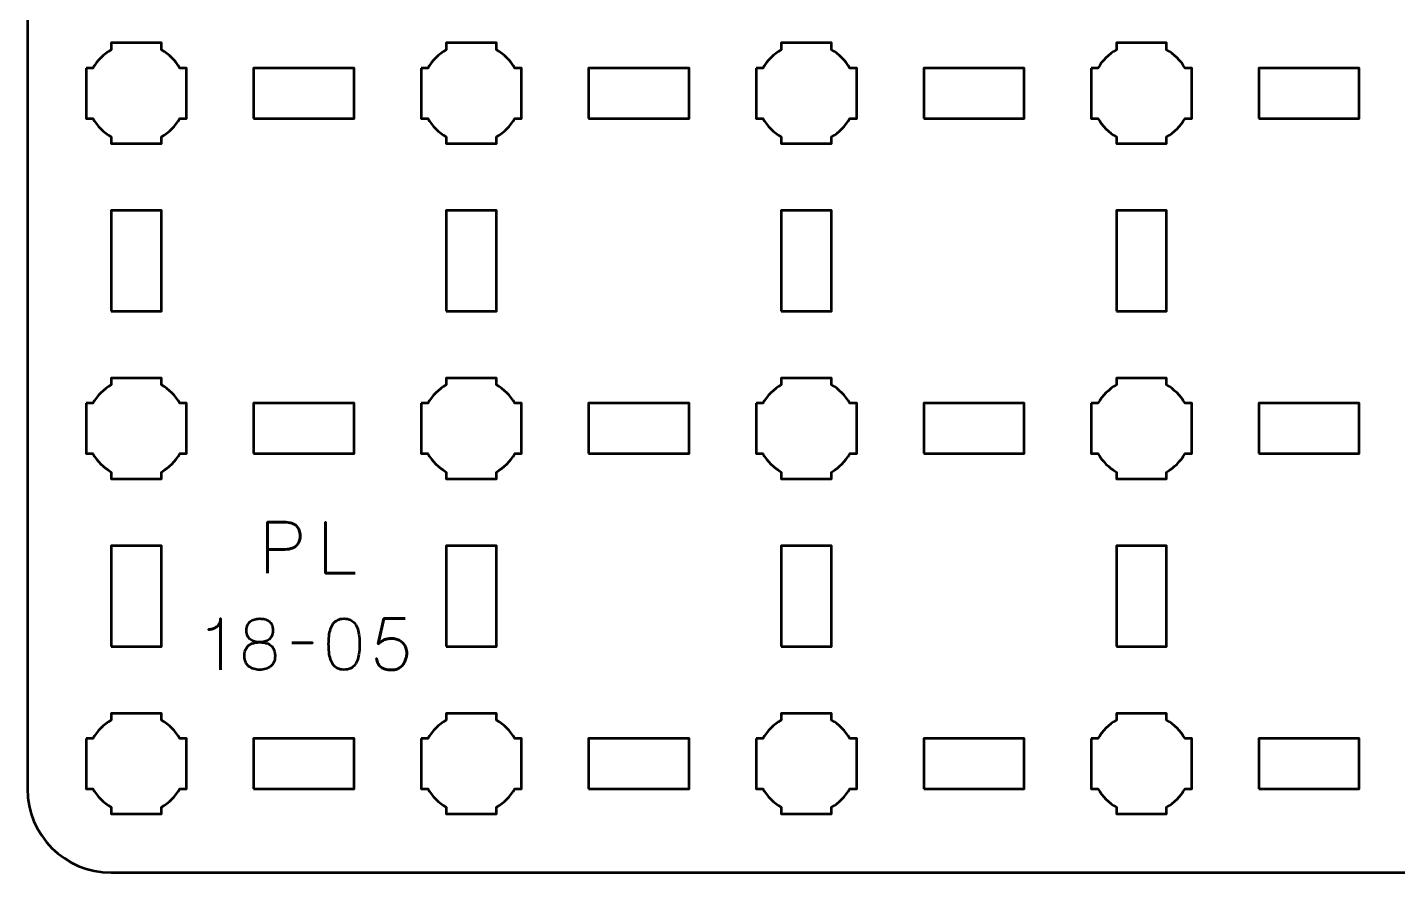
# Model space of a CAD drawing. Header units: centimetres. Extents: x -28.1 to 7.2, y -19.5 to -10.2.
# Drawn here: x -28.15 to -19.97, y -19.5 to -14.46 of the extents above; entities that cross this region are included whole.
import ezdxf

# ---------------------------------------------------------------- set-up
doc = ezdxf.new("R2010")
doc.units = ezdxf.units.CM
doc.header["$MEASUREMENT"] = 0
doc.layers.add('Layer 1', color=7, linetype='Continuous')

msp = doc.modelspace()

# ---------------------------------------------------------------- linework, layer by layer
at = {"layer": 'Layer 1', "color": 250, "lineweight": 53}
for points in [[(-26.8, -15), (-26.2, -15), (-26.2, -14.7), (-26.8, -14.7), (-26.8, -15)], [(-24.8, -15), (-24.2, -15), (-24.2, -14.7), (-24.8, -14.7), (-24.8, -15)], [(-22.8, -15), (-22.2, -15), (-22.2, -14.7), (-22.8, -14.7), (-22.8, -15)], [(-20.8, -15), (-20.2, -15), (-20.2, -14.7), (-20.8, -14.7), (-20.8, -15)], [(-27.65, -16.15), (-27.35, -16.15), (-27.35, -15.55), (-27.65, -15.55), (-27.65, -16.15)], [(-25.65, -16.15), (-25.35, -16.15), (-25.35, -15.55), (-25.65, -15.55), (-25.65, -16.15)], [(-23.65, -16.15), (-23.35, -16.15), (-23.35, -15.55), (-23.65, -15.55), (-23.65, -16.15)], [(-21.65, -16.15), (-21.35, -16.15), (-21.35, -15.55), (-21.65, -15.55), (-21.65, -16.15)], [(-26.8, -17), (-26.2, -17), (-26.2, -16.7), (-26.8, -16.7), (-26.8, -17)], [(-24.8, -17), (-24.2, -17), (-24.2, -16.7), (-24.8, -16.7), (-24.8, -17)], [(-22.8, -17), (-22.2, -17), (-22.2, -16.7), (-22.8, -16.7), (-22.8, -17)], [(-20.8, -17), (-20.2, -17), (-20.2, -16.7), (-20.8, -16.7), (-20.8, -17)], [(-27.65, -18.15), (-27.35, -18.15), (-27.35, -17.55), (-27.65, -17.55), (-27.65, -18.15)], [(-25.65, -18.15), (-25.35, -18.15), (-25.35, -17.55), (-25.65, -17.55), (-25.65, -18.15)], [(-23.65, -18.15), (-23.35, -18.15), (-23.35, -17.55), (-23.65, -17.55), (-23.65, -18.15)], [(-21.65, -18.15), (-21.35, -18.15), (-21.35, -17.55), (-21.65, -17.55), (-21.65, -18.15)], [(-26.8, -19), (-26.2, -19), (-26.2, -18.7), (-26.8, -18.7), (-26.8, -19)], [(-24.8, -19), (-24.2, -19), (-24.2, -18.7), (-24.8, -18.7), (-24.8, -19)], [(-22.8, -19), (-22.2, -19), (-22.2, -18.7), (-22.8, -18.7), (-22.8, -19)], [(-20.8, -19), (-20.2, -19), (-20.2, -18.7), (-20.8, -18.7), (-20.8, -19)]]:
    msp.add_lwpolyline(points, close=True, dxfattribs=at)
msp.add_open_spline([(-28.15, -19), (-28.15, -19), (-28.15, -10.7), (-28.15, -10.7), (-28.15, -10.7), (-28.15, -10.42391), (-27.92609, -10.2), (-27.65, -10.2), (-27.65, -10.2), (-27.65, -10.2), (6.65, -10.2), (6.65, -10.2), (6.65, -10.2), (6.92609, -10.2), (7.15, -10.42391), (7.15, -10.7), (7.15, -10.7), (7.15, -10.7), (7.15, -19), (7.15, -19), (7.15, -19), (7.15, -19.27609), (6.92609, -19.5), (6.65, -19.5), (6.65, -19.5), (6.65, -19.5), (-27.65, -19.5), (-27.65, -19.5), (-27.65, -19.5), (-27.92609, -19.5), (-28.15, -19.27609), (-28.15, -19)], degree=3, knots=[0, 0, 0, 0, 0.125, 0.125, 0.125, 0.125, 0.25, 0.25, 0.25, 0.25, 0.375, 0.375, 0.375, 0.375, 0.5, 0.5, 0.5, 0.5, 0.625, 0.625, 0.625, 0.625, 0.75, 0.75, 0.75, 0.75, 0.875, 0.875, 0.875, 0.875, 1, 1, 1, 1], dxfattribs=at)
at = {"layer": 'Layer 1', "lineweight": 53}
for points in [[(-27.8, -14.7), (-27.8, -14.7), (-27.75985, -14.7), (-27.75985, -14.7), (-27.75985, -14.7), (-27.7335, -14.65447), (-27.69553, -14.6165), (-27.65, -14.59015), (-27.65, -14.59015), (-27.65, -14.59015), (-27.65, -14.55), (-27.65, -14.55), (-27.65, -14.55), (-27.65, -14.55), (-27.5, -14.55), (-27.5, -14.55), (-27.5, -14.55), (-27.5, -14.55), (-27.35, -14.55), (-27.35, -14.55), (-27.35, -14.55), (-27.35, -14.55), (-27.35, -14.59015), (-27.35, -14.59015), (-27.35, -14.59015), (-27.30447, -14.6165), (-27.2665, -14.65447), (-27.24015, -14.7), (-27.24015, -14.7), (-27.24015, -14.7), (-27.2, -14.7), (-27.2, -14.7), (-27.2, -14.7), (-27.2, -14.7), (-27.2, -14.85), (-27.2, -14.85), (-27.2, -14.85), (-27.2, -14.85), (-27.2, -15), (-27.2, -15), (-27.2, -15), (-27.2, -15), (-27.24015, -15), (-27.24015, -15), (-27.24015, -15), (-27.2665, -15.04553), (-27.30447, -15.0835), (-27.35, -15.10985), (-27.35, -15.10985), (-27.35, -15.10985), (-27.35, -15.15), (-27.35, -15.15), (-27.35, -15.15), (-27.35, -15.15), (-27.5, -15.15), (-27.5, -15.15), (-27.5, -15.15), (-27.5, -15.15), (-27.65, -15.15), (-27.65, -15.15), (-27.65, -15.15), (-27.65, -15.15), (-27.65, -15.10985), (-27.65, -15.10985), (-27.65, -15.10985), (-27.69553, -15.0835), (-27.7335, -15.04553), (-27.75985, -15), (-27.75985, -15), (-27.75985, -15), (-27.8, -15), (-27.8, -15), (-27.8, -15), (-27.8, -15), (-27.8, -14.85), (-27.8, -14.85), (-27.8, -14.85), (-27.8, -14.85), (-27.8, -14.7), (-27.8, -14.7)], [(-25.8, -14.7), (-25.8, -14.7), (-25.75985, -14.7), (-25.75985, -14.7), (-25.75985, -14.7), (-25.7335, -14.65447), (-25.69553, -14.6165), (-25.65, -14.59015), (-25.65, -14.59015), (-25.65, -14.59015), (-25.65, -14.55), (-25.65, -14.55), (-25.65, -14.55), (-25.65, -14.55), (-25.5, -14.55), (-25.5, -14.55), (-25.5, -14.55), (-25.5, -14.55), (-25.35, -14.55), (-25.35, -14.55), (-25.35, -14.55), (-25.35, -14.55), (-25.35, -14.59015), (-25.35, -14.59015), (-25.35, -14.59015), (-25.30447, -14.6165), (-25.2665, -14.65447), (-25.24015, -14.7), (-25.24015, -14.7), (-25.24015, -14.7), (-25.2, -14.7), (-25.2, -14.7), (-25.2, -14.7), (-25.2, -14.7), (-25.2, -14.85), (-25.2, -14.85), (-25.2, -14.85), (-25.2, -14.85), (-25.2, -15), (-25.2, -15), (-25.2, -15), (-25.2, -15), (-25.24015, -15), (-25.24015, -15), (-25.24015, -15), (-25.2665, -15.04553), (-25.30447, -15.0835), (-25.35, -15.10985), (-25.35, -15.10985), (-25.35, -15.10985), (-25.35, -15.15), (-25.35, -15.15), (-25.35, -15.15), (-25.35, -15.15), (-25.5, -15.15), (-25.5, -15.15), (-25.5, -15.15), (-25.5, -15.15), (-25.65, -15.15), (-25.65, -15.15), (-25.65, -15.15), (-25.65, -15.15), (-25.65, -15.10985), (-25.65, -15.10985), (-25.65, -15.10985), (-25.69553, -15.0835), (-25.7335, -15.04553), (-25.75985, -15), (-25.75985, -15), (-25.75985, -15), (-25.8, -15), (-25.8, -15), (-25.8, -15), (-25.8, -15), (-25.8, -14.85), (-25.8, -14.85), (-25.8, -14.85), (-25.8, -14.85), (-25.8, -14.7), (-25.8, -14.7)], [(-23.8, -14.7), (-23.8, -14.7), (-23.75985, -14.7), (-23.75985, -14.7), (-23.75985, -14.7), (-23.7335, -14.65447), (-23.69553, -14.6165), (-23.65, -14.59015), (-23.65, -14.59015), (-23.65, -14.59015), (-23.65, -14.55), (-23.65, -14.55), (-23.65, -14.55), (-23.65, -14.55), (-23.5, -14.55), (-23.5, -14.55), (-23.5, -14.55), (-23.5, -14.55), (-23.35, -14.55), (-23.35, -14.55), (-23.35, -14.55), (-23.35, -14.55), (-23.35, -14.59015), (-23.35, -14.59015), (-23.35, -14.59015), (-23.30447, -14.6165), (-23.2665, -14.65447), (-23.24015, -14.7), (-23.24015, -14.7), (-23.24015, -14.7), (-23.2, -14.7), (-23.2, -14.7), (-23.2, -14.7), (-23.2, -14.7), (-23.2, -14.85), (-23.2, -14.85), (-23.2, -14.85), (-23.2, -14.85), (-23.2, -15), (-23.2, -15), (-23.2, -15), (-23.2, -15), (-23.24015, -15), (-23.24015, -15), (-23.24015, -15), (-23.2665, -15.04553), (-23.30447, -15.0835), (-23.35, -15.10985), (-23.35, -15.10985), (-23.35, -15.10985), (-23.35, -15.15), (-23.35, -15.15), (-23.35, -15.15), (-23.35, -15.15), (-23.5, -15.15), (-23.5, -15.15), (-23.5, -15.15), (-23.5, -15.15), (-23.65, -15.15), (-23.65, -15.15), (-23.65, -15.15), (-23.65, -15.15), (-23.65, -15.10985), (-23.65, -15.10985), (-23.65, -15.10985), (-23.69553, -15.0835), (-23.7335, -15.04553), (-23.75985, -15), (-23.75985, -15), (-23.75985, -15), (-23.8, -15), (-23.8, -15), (-23.8, -15), (-23.8, -15), (-23.8, -14.85), (-23.8, -14.85), (-23.8, -14.85), (-23.8, -14.85), (-23.8, -14.7), (-23.8, -14.7)], [(-21.8, -14.7), (-21.8, -14.7), (-21.75985, -14.7), (-21.75985, -14.7), (-21.75985, -14.7), (-21.7335, -14.65447), (-21.69553, -14.6165), (-21.65, -14.59015), (-21.65, -14.59015), (-21.65, -14.59015), (-21.65, -14.55), (-21.65, -14.55), (-21.65, -14.55), (-21.65, -14.55), (-21.5, -14.55), (-21.5, -14.55), (-21.5, -14.55), (-21.5, -14.55), (-21.35, -14.55), (-21.35, -14.55), (-21.35, -14.55), (-21.35, -14.55), (-21.35, -14.59015), (-21.35, -14.59015), (-21.35, -14.59015), (-21.30447, -14.6165), (-21.2665, -14.65447), (-21.24015, -14.7), (-21.24015, -14.7), (-21.24015, -14.7), (-21.2, -14.7), (-21.2, -14.7), (-21.2, -14.7), (-21.2, -14.7), (-21.2, -14.85), (-21.2, -14.85), (-21.2, -14.85), (-21.2, -14.85), (-21.2, -15), (-21.2, -15), (-21.2, -15), (-21.2, -15), (-21.24015, -15), (-21.24015, -15), (-21.24015, -15), (-21.2665, -15.04553), (-21.30447, -15.0835), (-21.35, -15.10985), (-21.35, -15.10985), (-21.35, -15.10985), (-21.35, -15.15), (-21.35, -15.15), (-21.35, -15.15), (-21.35, -15.15), (-21.5, -15.15), (-21.5, -15.15), (-21.5, -15.15), (-21.5, -15.15), (-21.65, -15.15), (-21.65, -15.15), (-21.65, -15.15), (-21.65, -15.15), (-21.65, -15.10985), (-21.65, -15.10985), (-21.65, -15.10985), (-21.69553, -15.0835), (-21.7335, -15.04553), (-21.75985, -15), (-21.75985, -15), (-21.75985, -15), (-21.8, -15), (-21.8, -15), (-21.8, -15), (-21.8, -15), (-21.8, -14.85), (-21.8, -14.85), (-21.8, -14.85), (-21.8, -14.85), (-21.8, -14.7), (-21.8, -14.7)], [(-27.8, -16.7), (-27.8, -16.7), (-27.75985, -16.7), (-27.75985, -16.7), (-27.75985, -16.7), (-27.7335, -16.65447), (-27.69553, -16.6165), (-27.65, -16.59015), (-27.65, -16.59015), (-27.65, -16.59015), (-27.65, -16.55), (-27.65, -16.55), (-27.65, -16.55), (-27.65, -16.55), (-27.5, -16.55), (-27.5, -16.55), (-27.5, -16.55), (-27.5, -16.55), (-27.35, -16.55), (-27.35, -16.55), (-27.35, -16.55), (-27.35, -16.55), (-27.35, -16.59015), (-27.35, -16.59015), (-27.35, -16.59015), (-27.30447, -16.6165), (-27.2665, -16.65447), (-27.24015, -16.7), (-27.24015, -16.7), (-27.24015, -16.7), (-27.2, -16.7), (-27.2, -16.7), (-27.2, -16.7), (-27.2, -16.7), (-27.2, -16.85), (-27.2, -16.85), (-27.2, -16.85), (-27.2, -16.85), (-27.2, -17), (-27.2, -17), (-27.2, -17), (-27.2, -17), (-27.24015, -17), (-27.24015, -17), (-27.24015, -17), (-27.2665, -17.04553), (-27.30447, -17.0835), (-27.35, -17.10985), (-27.35, -17.10985), (-27.35, -17.10985), (-27.35, -17.15), (-27.35, -17.15), (-27.35, -17.15), (-27.35, -17.15), (-27.5, -17.15), (-27.5, -17.15), (-27.5, -17.15), (-27.5, -17.15), (-27.65, -17.15), (-27.65, -17.15), (-27.65, -17.15), (-27.65, -17.15), (-27.65, -17.10985), (-27.65, -17.10985), (-27.65, -17.10985), (-27.69553, -17.0835), (-27.7335, -17.04553), (-27.75985, -17), (-27.75985, -17), (-27.75985, -17), (-27.8, -17), (-27.8, -17), (-27.8, -17), (-27.8, -17), (-27.8, -16.85), (-27.8, -16.85), (-27.8, -16.85), (-27.8, -16.85), (-27.8, -16.7), (-27.8, -16.7)], [(-25.8, -16.7), (-25.8, -16.7), (-25.75985, -16.7), (-25.75985, -16.7), (-25.75985, -16.7), (-25.7335, -16.65447), (-25.69553, -16.6165), (-25.65, -16.59015), (-25.65, -16.59015), (-25.65, -16.59015), (-25.65, -16.55), (-25.65, -16.55), (-25.65, -16.55), (-25.65, -16.55), (-25.5, -16.55), (-25.5, -16.55), (-25.5, -16.55), (-25.5, -16.55), (-25.35, -16.55), (-25.35, -16.55), (-25.35, -16.55), (-25.35, -16.55), (-25.35, -16.59015), (-25.35, -16.59015), (-25.35, -16.59015), (-25.30447, -16.6165), (-25.2665, -16.65447), (-25.24015, -16.7), (-25.24015, -16.7), (-25.24015, -16.7), (-25.2, -16.7), (-25.2, -16.7), (-25.2, -16.7), (-25.2, -16.7), (-25.2, -16.85), (-25.2, -16.85), (-25.2, -16.85), (-25.2, -16.85), (-25.2, -17), (-25.2, -17), (-25.2, -17), (-25.2, -17), (-25.24015, -17), (-25.24015, -17), (-25.24015, -17), (-25.2665, -17.04553), (-25.30447, -17.0835), (-25.35, -17.10985), (-25.35, -17.10985), (-25.35, -17.10985), (-25.35, -17.15), (-25.35, -17.15), (-25.35, -17.15), (-25.35, -17.15), (-25.5, -17.15), (-25.5, -17.15), (-25.5, -17.15), (-25.5, -17.15), (-25.65, -17.15), (-25.65, -17.15), (-25.65, -17.15), (-25.65, -17.15), (-25.65, -17.10985), (-25.65, -17.10985), (-25.65, -17.10985), (-25.69553, -17.0835), (-25.7335, -17.04553), (-25.75985, -17), (-25.75985, -17), (-25.75985, -17), (-25.8, -17), (-25.8, -17), (-25.8, -17), (-25.8, -17), (-25.8, -16.85), (-25.8, -16.85), (-25.8, -16.85), (-25.8, -16.85), (-25.8, -16.7), (-25.8, -16.7)], [(-23.8, -16.7), (-23.8, -16.7), (-23.75985, -16.7), (-23.75985, -16.7), (-23.75985, -16.7), (-23.7335, -16.65447), (-23.69553, -16.6165), (-23.65, -16.59015), (-23.65, -16.59015), (-23.65, -16.59015), (-23.65, -16.55), (-23.65, -16.55), (-23.65, -16.55), (-23.65, -16.55), (-23.5, -16.55), (-23.5, -16.55), (-23.5, -16.55), (-23.5, -16.55), (-23.35, -16.55), (-23.35, -16.55), (-23.35, -16.55), (-23.35, -16.55), (-23.35, -16.59015), (-23.35, -16.59015), (-23.35, -16.59015), (-23.30447, -16.6165), (-23.2665, -16.65447), (-23.24015, -16.7), (-23.24015, -16.7), (-23.24015, -16.7), (-23.2, -16.7), (-23.2, -16.7), (-23.2, -16.7), (-23.2, -16.7), (-23.2, -16.85), (-23.2, -16.85), (-23.2, -16.85), (-23.2, -16.85), (-23.2, -17), (-23.2, -17), (-23.2, -17), (-23.2, -17), (-23.24015, -17), (-23.24015, -17), (-23.24015, -17), (-23.2665, -17.04553), (-23.30447, -17.0835), (-23.35, -17.10985), (-23.35, -17.10985), (-23.35, -17.10985), (-23.35, -17.15), (-23.35, -17.15), (-23.35, -17.15), (-23.35, -17.15), (-23.5, -17.15), (-23.5, -17.15), (-23.5, -17.15), (-23.5, -17.15), (-23.65, -17.15), (-23.65, -17.15), (-23.65, -17.15), (-23.65, -17.15), (-23.65, -17.10985), (-23.65, -17.10985), (-23.65, -17.10985), (-23.69553, -17.0835), (-23.7335, -17.04553), (-23.75985, -17), (-23.75985, -17), (-23.75985, -17), (-23.8, -17), (-23.8, -17), (-23.8, -17), (-23.8, -17), (-23.8, -16.85), (-23.8, -16.85), (-23.8, -16.85), (-23.8, -16.85), (-23.8, -16.7), (-23.8, -16.7)], [(-21.8, -16.7), (-21.8, -16.7), (-21.75985, -16.7), (-21.75985, -16.7), (-21.75985, -16.7), (-21.7335, -16.65447), (-21.69553, -16.6165), (-21.65, -16.59015), (-21.65, -16.59015), (-21.65, -16.59015), (-21.65, -16.55), (-21.65, -16.55), (-21.65, -16.55), (-21.65, -16.55), (-21.5, -16.55), (-21.5, -16.55), (-21.5, -16.55), (-21.5, -16.55), (-21.35, -16.55), (-21.35, -16.55), (-21.35, -16.55), (-21.35, -16.55), (-21.35, -16.59015), (-21.35, -16.59015), (-21.35, -16.59015), (-21.30447, -16.6165), (-21.2665, -16.65447), (-21.24015, -16.7), (-21.24015, -16.7), (-21.24015, -16.7), (-21.2, -16.7), (-21.2, -16.7), (-21.2, -16.7), (-21.2, -16.7), (-21.2, -16.85), (-21.2, -16.85), (-21.2, -16.85), (-21.2, -16.85), (-21.2, -17), (-21.2, -17), (-21.2, -17), (-21.2, -17), (-21.24015, -17), (-21.24015, -17), (-21.24015, -17), (-21.2665, -17.04553), (-21.30447, -17.0835), (-21.35, -17.10985), (-21.35, -17.10985), (-21.35, -17.10985), (-21.35, -17.15), (-21.35, -17.15), (-21.35, -17.15), (-21.35, -17.15), (-21.5, -17.15), (-21.5, -17.15), (-21.5, -17.15), (-21.5, -17.15), (-21.65, -17.15), (-21.65, -17.15), (-21.65, -17.15), (-21.65, -17.15), (-21.65, -17.10985), (-21.65, -17.10985), (-21.65, -17.10985), (-21.69553, -17.0835), (-21.7335, -17.04553), (-21.75985, -17), (-21.75985, -17), (-21.75985, -17), (-21.8, -17), (-21.8, -17), (-21.8, -17), (-21.8, -17), (-21.8, -16.85), (-21.8, -16.85), (-21.8, -16.85), (-21.8, -16.85), (-21.8, -16.7), (-21.8, -16.7)], [(-27.8, -18.7), (-27.8, -18.7), (-27.75985, -18.7), (-27.75985, -18.7), (-27.75985, -18.7), (-27.7335, -18.65447), (-27.69553, -18.6165), (-27.65, -18.59015), (-27.65, -18.59015), (-27.65, -18.59015), (-27.65, -18.55), (-27.65, -18.55), (-27.65, -18.55), (-27.65, -18.55), (-27.5, -18.55), (-27.5, -18.55), (-27.5, -18.55), (-27.5, -18.55), (-27.35, -18.55), (-27.35, -18.55), (-27.35, -18.55), (-27.35, -18.55), (-27.35, -18.59015), (-27.35, -18.59015), (-27.35, -18.59015), (-27.30447, -18.6165), (-27.2665, -18.65447), (-27.24015, -18.7), (-27.24015, -18.7), (-27.24015, -18.7), (-27.2, -18.7), (-27.2, -18.7), (-27.2, -18.7), (-27.2, -18.7), (-27.2, -18.85), (-27.2, -18.85), (-27.2, -18.85), (-27.2, -18.85), (-27.2, -19), (-27.2, -19), (-27.2, -19), (-27.2, -19), (-27.24015, -19), (-27.24015, -19), (-27.24015, -19), (-27.2665, -19.04553), (-27.30447, -19.0835), (-27.35, -19.10985), (-27.35, -19.10985), (-27.35, -19.10985), (-27.35, -19.15), (-27.35, -19.15), (-27.35, -19.15), (-27.35, -19.15), (-27.5, -19.15), (-27.5, -19.15), (-27.5, -19.15), (-27.5, -19.15), (-27.65, -19.15), (-27.65, -19.15), (-27.65, -19.15), (-27.65, -19.15), (-27.65, -19.10985), (-27.65, -19.10985), (-27.65, -19.10985), (-27.69553, -19.0835), (-27.7335, -19.04553), (-27.75985, -19), (-27.75985, -19), (-27.75985, -19), (-27.8, -19), (-27.8, -19), (-27.8, -19), (-27.8, -19), (-27.8, -18.85), (-27.8, -18.85), (-27.8, -18.85), (-27.8, -18.85), (-27.8, -18.7), (-27.8, -18.7)], [(-25.8, -18.7), (-25.8, -18.7), (-25.75985, -18.7), (-25.75985, -18.7), (-25.75985, -18.7), (-25.7335, -18.65447), (-25.69553, -18.6165), (-25.65, -18.59015), (-25.65, -18.59015), (-25.65, -18.59015), (-25.65, -18.55), (-25.65, -18.55), (-25.65, -18.55), (-25.65, -18.55), (-25.5, -18.55), (-25.5, -18.55), (-25.5, -18.55), (-25.5, -18.55), (-25.35, -18.55), (-25.35, -18.55), (-25.35, -18.55), (-25.35, -18.55), (-25.35, -18.59015), (-25.35, -18.59015), (-25.35, -18.59015), (-25.30447, -18.6165), (-25.2665, -18.65447), (-25.24015, -18.7), (-25.24015, -18.7), (-25.24015, -18.7), (-25.2, -18.7), (-25.2, -18.7), (-25.2, -18.7), (-25.2, -18.7), (-25.2, -18.85), (-25.2, -18.85), (-25.2, -18.85), (-25.2, -18.85), (-25.2, -19), (-25.2, -19), (-25.2, -19), (-25.2, -19), (-25.24015, -19), (-25.24015, -19), (-25.24015, -19), (-25.2665, -19.04553), (-25.30447, -19.0835), (-25.35, -19.10985), (-25.35, -19.10985), (-25.35, -19.10985), (-25.35, -19.15), (-25.35, -19.15), (-25.35, -19.15), (-25.35, -19.15), (-25.5, -19.15), (-25.5, -19.15), (-25.5, -19.15), (-25.5, -19.15), (-25.65, -19.15), (-25.65, -19.15), (-25.65, -19.15), (-25.65, -19.15), (-25.65, -19.10985), (-25.65, -19.10985), (-25.65, -19.10985), (-25.69553, -19.0835), (-25.7335, -19.04553), (-25.75985, -19), (-25.75985, -19), (-25.75985, -19), (-25.8, -19), (-25.8, -19), (-25.8, -19), (-25.8, -19), (-25.8, -18.85), (-25.8, -18.85), (-25.8, -18.85), (-25.8, -18.85), (-25.8, -18.7), (-25.8, -18.7)], [(-23.8, -18.7), (-23.8, -18.7), (-23.75985, -18.7), (-23.75985, -18.7), (-23.75985, -18.7), (-23.7335, -18.65447), (-23.69553, -18.6165), (-23.65, -18.59015), (-23.65, -18.59015), (-23.65, -18.59015), (-23.65, -18.55), (-23.65, -18.55), (-23.65, -18.55), (-23.65, -18.55), (-23.5, -18.55), (-23.5, -18.55), (-23.5, -18.55), (-23.5, -18.55), (-23.35, -18.55), (-23.35, -18.55), (-23.35, -18.55), (-23.35, -18.55), (-23.35, -18.59015), (-23.35, -18.59015), (-23.35, -18.59015), (-23.30447, -18.6165), (-23.2665, -18.65447), (-23.24015, -18.7), (-23.24015, -18.7), (-23.24015, -18.7), (-23.2, -18.7), (-23.2, -18.7), (-23.2, -18.7), (-23.2, -18.7), (-23.2, -18.85), (-23.2, -18.85), (-23.2, -18.85), (-23.2, -18.85), (-23.2, -19), (-23.2, -19), (-23.2, -19), (-23.2, -19), (-23.24015, -19), (-23.24015, -19), (-23.24015, -19), (-23.2665, -19.04553), (-23.30447, -19.0835), (-23.35, -19.10985), (-23.35, -19.10985), (-23.35, -19.10985), (-23.35, -19.15), (-23.35, -19.15), (-23.35, -19.15), (-23.35, -19.15), (-23.5, -19.15), (-23.5, -19.15), (-23.5, -19.15), (-23.5, -19.15), (-23.65, -19.15), (-23.65, -19.15), (-23.65, -19.15), (-23.65, -19.15), (-23.65, -19.10985), (-23.65, -19.10985), (-23.65, -19.10985), (-23.69553, -19.0835), (-23.7335, -19.04553), (-23.75985, -19), (-23.75985, -19), (-23.75985, -19), (-23.8, -19), (-23.8, -19), (-23.8, -19), (-23.8, -19), (-23.8, -18.85), (-23.8, -18.85), (-23.8, -18.85), (-23.8, -18.85), (-23.8, -18.7), (-23.8, -18.7)], [(-21.8, -18.7), (-21.8, -18.7), (-21.75985, -18.7), (-21.75985, -18.7), (-21.75985, -18.7), (-21.7335, -18.65447), (-21.69553, -18.6165), (-21.65, -18.59015), (-21.65, -18.59015), (-21.65, -18.59015), (-21.65, -18.55), (-21.65, -18.55), (-21.65, -18.55), (-21.65, -18.55), (-21.5, -18.55), (-21.5, -18.55), (-21.5, -18.55), (-21.5, -18.55), (-21.35, -18.55), (-21.35, -18.55), (-21.35, -18.55), (-21.35, -18.55), (-21.35, -18.59015), (-21.35, -18.59015), (-21.35, -18.59015), (-21.30447, -18.6165), (-21.2665, -18.65447), (-21.24015, -18.7), (-21.24015, -18.7), (-21.24015, -18.7), (-21.2, -18.7), (-21.2, -18.7), (-21.2, -18.7), (-21.2, -18.7), (-21.2, -18.85), (-21.2, -18.85), (-21.2, -18.85), (-21.2, -18.85), (-21.2, -19), (-21.2, -19), (-21.2, -19), (-21.2, -19), (-21.24015, -19), (-21.24015, -19), (-21.24015, -19), (-21.2665, -19.04553), (-21.30447, -19.0835), (-21.35, -19.10985), (-21.35, -19.10985), (-21.35, -19.10985), (-21.35, -19.15), (-21.35, -19.15), (-21.35, -19.15), (-21.35, -19.15), (-21.5, -19.15), (-21.5, -19.15), (-21.5, -19.15), (-21.5, -19.15), (-21.65, -19.15), (-21.65, -19.15), (-21.65, -19.15), (-21.65, -19.15), (-21.65, -19.10985), (-21.65, -19.10985), (-21.65, -19.10985), (-21.69553, -19.0835), (-21.7335, -19.04553), (-21.75985, -19), (-21.75985, -19), (-21.75985, -19), (-21.8, -19), (-21.8, -19), (-21.8, -19), (-21.8, -19), (-21.8, -18.85), (-21.8, -18.85), (-21.8, -18.85), (-21.8, -18.85), (-21.8, -18.7), (-21.8, -18.7)]]:
    msp.add_open_spline(points, degree=3, knots=[0, 0, 0, 0, 0.05, 0.05, 0.05, 0.05, 0.1, 0.1, 0.1, 0.1, 0.15, 0.15, 0.15, 0.15, 0.2, 0.2, 0.2, 0.2, 0.25, 0.25, 0.25, 0.25, 0.3, 0.3, 0.3, 0.3, 0.35, 0.35, 0.35, 0.35, 0.4, 0.4, 0.4, 0.4, 0.45, 0.45, 0.45, 0.45, 0.5, 0.5, 0.5, 0.5, 0.55, 0.55, 0.55, 0.55, 0.6, 0.6, 0.6, 0.6, 0.65, 0.65, 0.65, 0.65, 0.7, 0.7, 0.7, 0.7, 0.75, 0.75, 0.75, 0.75, 0.8, 0.8, 0.8, 0.8, 0.85, 0.85, 0.85, 0.85, 0.9, 0.9, 0.9, 0.9, 0.95, 0.95, 0.95, 0.95, 1, 1, 1, 1], dxfattribs=at)
at = {"layer": 'Layer 1', "color": 5, "lineweight": 53}
for points, knots in [([(-26.71763, -17.71432), (-26.71763, -17.71432), (-26.71763, -17.4091), (-26.71763, -17.4091), (-26.71763, -17.4091), (-26.71763, -17.4091), (-26.62026, -17.4091), (-26.62026, -17.4091), (-26.62026, -17.4091), (-26.60079, -17.40917), (-26.58478, -17.41136), (-26.57215, -17.41559), (-26.57215, -17.41559), (-26.55959, -17.41975), (-26.54971, -17.42554), (-26.54258, -17.43288), (-26.54258, -17.43288), (-26.53546, -17.44014), (-26.53038, -17.44847), (-26.52727, -17.45785), (-26.52727, -17.45785), (-26.52424, -17.46724), (-26.52248, -17.47704), (-26.52205, -17.48742), (-26.52205, -17.48742), (-26.52156, -17.49779), (-26.52276, -17.50795), (-26.52558, -17.51782), (-26.52558, -17.51782), (-26.52847, -17.5277), (-26.53334, -17.53666), (-26.54033, -17.54471), (-26.54033, -17.54471), (-26.54724, -17.55275), (-26.55662, -17.55917), (-26.56841, -17.5639), (-26.56841, -17.5639), (-26.58019, -17.56869), (-26.59479, -17.57109), (-26.61222, -17.57123), (-26.61222, -17.57123), (-26.61222, -17.57123), (-26.71763, -17.57123), (-26.71763, -17.57123), (-26.71763, -17.57123), (-26.71763, -17.57123), (-26.61222, -17.57123), (-26.61222, -17.57123), (-26.61222, -17.57123), (-26.59515, -17.57109), (-26.58068, -17.56869), (-26.56897, -17.5639), (-26.56897, -17.5639), (-26.55719, -17.55917), (-26.5478, -17.55275), (-26.54075, -17.54471), (-26.54075, -17.54471), (-26.53376, -17.53666), (-26.52875, -17.5277), (-26.52579, -17.51782), (-26.52579, -17.51782), (-26.52283, -17.50795), (-26.52156, -17.49779), (-26.52205, -17.48742), (-26.52205, -17.48742), (-26.52248, -17.47704), (-26.52424, -17.46724), (-26.52741, -17.45785), (-26.52741, -17.45785), (-26.53052, -17.44847), (-26.53574, -17.44014), (-26.54287, -17.43288), (-26.54287, -17.43288), (-26.55006, -17.42554), (-26.55994, -17.41975), (-26.5725, -17.41559), (-26.5725, -17.41559), (-26.58513, -17.41136), (-26.601, -17.40917), (-26.62026, -17.4091), (-26.62026, -17.4091), (-26.62026, -17.4091), (-26.71763, -17.4091), (-26.71763, -17.4091), (-26.71763, -17.4091), (-26.71763, -17.4091), (-26.71763, -17.71432), (-26.71763, -17.71432)], [0, 0, 0, 0, 0.0454545, 0.0454545, 0.0454545, 0.0454545, 0.0909091, 0.0909091, 0.0909091, 0.0909091, 0.1363636, 0.1363636, 0.1363636, 0.1363636, 0.1818182, 0.1818182, 0.1818182, 0.1818182, 0.2272727, 0.2272727, 0.2272727, 0.2272727, 0.2727273, 0.2727273, 0.2727273, 0.2727273, 0.3181818, 0.3181818, 0.3181818, 0.3181818, 0.3636364, 0.3636364, 0.3636364, 0.3636364, 0.4090909, 0.4090909, 0.4090909, 0.4090909, 0.4545455, 0.4545455, 0.4545455, 0.4545455, 0.5, 0.5, 0.5, 0.5, 0.5454545, 0.5454545, 0.5454545, 0.5454545, 0.5909091, 0.5909091, 0.5909091, 0.5909091, 0.6363636, 0.6363636, 0.6363636, 0.6363636, 0.6818182, 0.6818182, 0.6818182, 0.6818182, 0.7272727, 0.7272727, 0.7272727, 0.7272727, 0.7727273, 0.7727273, 0.7727273, 0.7727273, 0.8181818, 0.8181818, 0.8181818, 0.8181818, 0.8636364, 0.8636364, 0.8636364, 0.8636364, 0.9090909, 0.9090909, 0.9090909, 0.9090909, 0.9545455, 0.9545455, 0.9545455, 0.9545455, 1, 1, 1, 1]), ([(-26.19313, -17.71432), (-26.19313, -17.71432), (-26.37135, -17.71432), (-26.37135, -17.71432), (-26.37135, -17.71432), (-26.37135, -17.71432), (-26.37135, -17.4091), (-26.37135, -17.4091), (-26.37135, -17.4091), (-26.37135, -17.4091), (-26.37135, -17.71432), (-26.37135, -17.71432), (-26.37135, -17.71432), (-26.37135, -17.71432), (-26.19313, -17.71432), (-26.19313, -17.71432)], [0, 0, 0, 0, 0.25, 0.25, 0.25, 0.25, 0.5, 0.5, 0.5, 0.5, 0.75, 0.75, 0.75, 0.75, 1, 1, 1, 1]), ([(-26.9966, -18.28963), (-26.9966, -18.28963), (-26.9966, -17.98441), (-26.9966, -17.98441), (-26.9966, -17.98441), (-26.99667, -17.99478), (-26.99851, -18.00367), (-27.00204, -18.01108), (-27.00204, -18.01108), (-27.00549, -18.01856), (-27.01008, -18.0247), (-27.01572, -18.02963), (-27.01572, -18.02963), (-27.02137, -18.03457), (-27.02744, -18.03852), (-27.03393, -18.04149), (-27.03393, -18.04149), (-27.04042, -18.04438), (-27.0467, -18.04657), (-27.05277, -18.04791), (-27.05277, -18.04791), (-27.0589, -18.04932), (-27.06413, -18.05017), (-27.06857, -18.05045), (-27.06857, -18.05045), (-27.06413, -18.05017), (-27.0589, -18.04932), (-27.05277, -18.04791), (-27.05277, -18.04791), (-27.0467, -18.04657), (-27.04042, -18.04438), (-27.03393, -18.04149), (-27.03393, -18.04149), (-27.02744, -18.03852), (-27.02137, -18.03457), (-27.01572, -18.02963), (-27.01572, -18.02963), (-27.01008, -18.0247), (-27.00549, -18.01856), (-27.00204, -18.01108), (-27.00204, -18.01108), (-26.99851, -18.00367), (-26.99667, -17.99478), (-26.9966, -17.98441), (-26.9966, -17.98441), (-26.9966, -17.98441), (-26.9966, -18.28963), (-26.9966, -18.28963)], [0, 0, 0, 0, 0.0833333, 0.0833333, 0.0833333, 0.0833333, 0.1666667, 0.1666667, 0.1666667, 0.1666667, 0.25, 0.25, 0.25, 0.25, 0.3333333, 0.3333333, 0.3333333, 0.3333333, 0.4166667, 0.4166667, 0.4166667, 0.4166667, 0.5, 0.5, 0.5, 0.5, 0.5833333, 0.5833333, 0.5833333, 0.5833333, 0.6666667, 0.6666667, 0.6666667, 0.6666667, 0.75, 0.75, 0.75, 0.75, 0.8333333, 0.8333333, 0.8333333, 0.8333333, 0.9166667, 0.9166667, 0.9166667, 0.9166667, 1, 1, 1, 1]), ([(-26.76335, -18.1258), (-26.75249, -18.1258), (-26.74233, -18.12453), (-26.7328, -18.12199), (-26.7328, -18.12199), (-26.72335, -18.11938), (-26.71502, -18.11529), (-26.70776, -18.10971), (-26.70776, -18.10971), (-26.70056, -18.10414), (-26.69492, -18.09687), (-26.69082, -18.08791), (-26.69082, -18.08791), (-26.68673, -18.07902), (-26.68469, -18.06823), (-26.68462, -18.05553), (-26.68462, -18.05553), (-26.68469, -18.04283), (-26.68666, -18.03196), (-26.69054, -18.02293), (-26.69054, -18.02293), (-26.69442, -18.0139), (-26.69993, -18.00649), (-26.70698, -18.00078), (-26.70698, -18.00078), (-26.71404, -17.99513), (-26.72236, -17.99097), (-26.73196, -17.98836), (-26.73196, -17.98836), (-26.74148, -17.98575), (-26.752, -17.98462), (-26.76335, -17.98483), (-26.76335, -17.98483), (-26.77471, -17.98497), (-26.78523, -17.98646), (-26.79475, -17.98907), (-26.79475, -17.98907), (-26.80435, -17.99175), (-26.81267, -17.99584), (-26.81973, -18.00141), (-26.81973, -18.00141), (-26.82678, -18.00699), (-26.83229, -18.01425), (-26.83617, -18.02314), (-26.83617, -18.02314), (-26.84005, -18.0321), (-26.84202, -18.04283), (-26.84209, -18.05553), (-26.84209, -18.05553), (-26.84202, -18.06823), (-26.83998, -18.07902), (-26.83588, -18.08791), (-26.83588, -18.08791), (-26.83179, -18.09687), (-26.82615, -18.10414), (-26.81888, -18.10971), (-26.81888, -18.10971), (-26.81168, -18.11529), (-26.80336, -18.11938), (-26.7939, -18.12199), (-26.7939, -18.12199), (-26.78438, -18.12453), (-26.77422, -18.1258), (-26.76335, -18.1258)], [0, 0, 0, 0, 0.0625, 0.0625, 0.0625, 0.0625, 0.125, 0.125, 0.125, 0.125, 0.1875, 0.1875, 0.1875, 0.1875, 0.25, 0.25, 0.25, 0.25, 0.3125, 0.3125, 0.3125, 0.3125, 0.375, 0.375, 0.375, 0.375, 0.4375, 0.4375, 0.4375, 0.4375, 0.5, 0.5, 0.5, 0.5, 0.5625, 0.5625, 0.5625, 0.5625, 0.625, 0.625, 0.625, 0.625, 0.6875, 0.6875, 0.6875, 0.6875, 0.75, 0.75, 0.75, 0.75, 0.8125, 0.8125, 0.8125, 0.8125, 0.875, 0.875, 0.875, 0.875, 0.9375, 0.9375, 0.9375, 0.9375, 1, 1, 1, 1]), ([(-26.76335, -18.1258), (-26.75249, -18.1258), (-26.74233, -18.12453), (-26.7328, -18.12199), (-26.7328, -18.12199), (-26.72335, -18.11938), (-26.71502, -18.11529), (-26.70776, -18.10971), (-26.70776, -18.10971), (-26.70056, -18.10414), (-26.69492, -18.09687), (-26.69082, -18.08791), (-26.69082, -18.08791), (-26.68673, -18.07902), (-26.68469, -18.06823), (-26.68462, -18.05553), (-26.68462, -18.05553), (-26.68469, -18.04283), (-26.68666, -18.03196), (-26.69054, -18.02293), (-26.69054, -18.02293), (-26.69442, -18.0139), (-26.69993, -18.00649), (-26.70698, -18.00078), (-26.70698, -18.00078), (-26.71404, -17.99513), (-26.72236, -17.99097), (-26.73196, -17.98836), (-26.73196, -17.98836), (-26.74148, -17.98575), (-26.752, -17.98462), (-26.76335, -17.98483), (-26.76335, -17.98483), (-26.77471, -17.98497), (-26.78523, -17.98646), (-26.79475, -17.98907), (-26.79475, -17.98907), (-26.80435, -17.99175), (-26.81267, -17.99584), (-26.81973, -18.00141), (-26.81973, -18.00141), (-26.82678, -18.00699), (-26.83229, -18.01425), (-26.83617, -18.02314), (-26.83617, -18.02314), (-26.84005, -18.0321), (-26.84202, -18.04283), (-26.84209, -18.05553), (-26.84209, -18.05553), (-26.84202, -18.06823), (-26.83998, -18.07902), (-26.83588, -18.08791), (-26.83588, -18.08791), (-26.83179, -18.09687), (-26.82615, -18.10414), (-26.81888, -18.10971), (-26.81888, -18.10971), (-26.81168, -18.11529), (-26.80336, -18.11938), (-26.7939, -18.12199), (-26.7939, -18.12199), (-26.78438, -18.12453), (-26.77422, -18.1258), (-26.76335, -18.1258)], [0, 0, 0, 0, 0.0625, 0.0625, 0.0625, 0.0625, 0.125, 0.125, 0.125, 0.125, 0.1875, 0.1875, 0.1875, 0.1875, 0.25, 0.25, 0.25, 0.25, 0.3125, 0.3125, 0.3125, 0.3125, 0.375, 0.375, 0.375, 0.375, 0.4375, 0.4375, 0.4375, 0.4375, 0.5, 0.5, 0.5, 0.5, 0.5625, 0.5625, 0.5625, 0.5625, 0.625, 0.625, 0.625, 0.625, 0.6875, 0.6875, 0.6875, 0.6875, 0.75, 0.75, 0.75, 0.75, 0.8125, 0.8125, 0.8125, 0.8125, 0.875, 0.875, 0.875, 0.875, 0.9375, 0.9375, 0.9375, 0.9375, 1, 1, 1, 1]), ([(-26.25959, -18.28963), (-26.24478, -18.28956), (-26.23201, -18.28695), (-26.22135, -18.28187), (-26.22135, -18.28187), (-26.21077, -18.27679), (-26.20195, -18.26952), (-26.1949, -18.26028), (-26.1949, -18.26028), (-26.18791, -18.25097), (-26.18241, -18.23996), (-26.17832, -18.22726), (-26.17832, -18.22726), (-26.17429, -18.21456), (-26.1714, -18.20066), (-26.16978, -18.18542), (-26.16978, -18.18542), (-26.16808, -18.17018), (-26.16724, -18.15416), (-26.16731, -18.13723), (-26.16731, -18.13723), (-26.16724, -18.12037), (-26.16808, -18.10435), (-26.16978, -18.08918), (-26.16978, -18.08918), (-26.1714, -18.07401), (-26.17429, -18.06004), (-26.17832, -18.04734), (-26.17832, -18.04734), (-26.18241, -18.03471), (-26.18791, -18.02371), (-26.1949, -18.01432), (-26.1949, -18.01432), (-26.20195, -18.00501), (-26.21077, -17.99774), (-26.22135, -17.99266), (-26.22135, -17.99266), (-26.23201, -17.98751), (-26.24478, -17.9849), (-26.25959, -17.98483), (-26.25959, -17.98483), (-26.27441, -17.9849), (-26.28718, -17.98751), (-26.29784, -17.99266), (-26.29784, -17.99266), (-26.30842, -17.99774), (-26.31724, -18.00501), (-26.32429, -18.01432), (-26.32429, -18.01432), (-26.33128, -18.02371), (-26.33678, -18.03471), (-26.34087, -18.04734), (-26.34087, -18.04734), (-26.3449, -18.06004), (-26.34779, -18.07401), (-26.34941, -18.08918), (-26.34941, -18.08918), (-26.3511, -18.10435), (-26.35195, -18.12037), (-26.35188, -18.13723), (-26.35188, -18.13723), (-26.35195, -18.15416), (-26.3511, -18.17018), (-26.34941, -18.18542), (-26.34941, -18.18542), (-26.34779, -18.20066), (-26.3449, -18.21456), (-26.34087, -18.22726), (-26.34087, -18.22726), (-26.33678, -18.23996), (-26.33128, -18.25097), (-26.32429, -18.26028), (-26.32429, -18.26028), (-26.31724, -18.26952), (-26.30842, -18.27679), (-26.29784, -18.28187), (-26.29784, -18.28187), (-26.28718, -18.28695), (-26.27441, -18.28956), (-26.25959, -18.28963)], [0, 0, 0, 0, 0.05, 0.05, 0.05, 0.05, 0.1, 0.1, 0.1, 0.1, 0.15, 0.15, 0.15, 0.15, 0.2, 0.2, 0.2, 0.2, 0.25, 0.25, 0.25, 0.25, 0.3, 0.3, 0.3, 0.3, 0.35, 0.35, 0.35, 0.35, 0.4, 0.4, 0.4, 0.4, 0.45, 0.45, 0.45, 0.45, 0.5, 0.5, 0.5, 0.5, 0.55, 0.55, 0.55, 0.55, 0.6, 0.6, 0.6, 0.6, 0.65, 0.65, 0.65, 0.65, 0.7, 0.7, 0.7, 0.7, 0.75, 0.75, 0.75, 0.75, 0.8, 0.8, 0.8, 0.8, 0.85, 0.85, 0.85, 0.85, 0.9, 0.9, 0.9, 0.9, 0.95, 0.95, 0.95, 0.95, 1, 1, 1, 1]), ([(-26.25959, -18.28963), (-26.24478, -18.28956), (-26.23201, -18.28695), (-26.22135, -18.28187), (-26.22135, -18.28187), (-26.21077, -18.27679), (-26.20195, -18.26952), (-26.1949, -18.26028), (-26.1949, -18.26028), (-26.18791, -18.25097), (-26.18241, -18.23996), (-26.17832, -18.22726), (-26.17832, -18.22726), (-26.17429, -18.21456), (-26.1714, -18.20066), (-26.16978, -18.18542), (-26.16978, -18.18542), (-26.16808, -18.17018), (-26.16724, -18.15416), (-26.16731, -18.13723), (-26.16731, -18.13723), (-26.16724, -18.12037), (-26.16808, -18.10435), (-26.16978, -18.08918), (-26.16978, -18.08918), (-26.1714, -18.07401), (-26.17429, -18.06004), (-26.17832, -18.04734), (-26.17832, -18.04734), (-26.18241, -18.03471), (-26.18791, -18.02371), (-26.1949, -18.01432), (-26.1949, -18.01432), (-26.20195, -18.00501), (-26.21077, -17.99774), (-26.22135, -17.99266), (-26.22135, -17.99266), (-26.23201, -17.98751), (-26.24478, -17.9849), (-26.25959, -17.98483), (-26.25959, -17.98483), (-26.27441, -17.9849), (-26.28718, -17.98751), (-26.29784, -17.99266), (-26.29784, -17.99266), (-26.30842, -17.99774), (-26.31724, -18.00501), (-26.32429, -18.01432), (-26.32429, -18.01432), (-26.33128, -18.02371), (-26.33678, -18.03471), (-26.34087, -18.04734), (-26.34087, -18.04734), (-26.3449, -18.06004), (-26.34779, -18.07401), (-26.34941, -18.08918), (-26.34941, -18.08918), (-26.3511, -18.10435), (-26.35195, -18.12037), (-26.35188, -18.13723), (-26.35188, -18.13723), (-26.35195, -18.15416), (-26.3511, -18.17018), (-26.34941, -18.18542), (-26.34941, -18.18542), (-26.34779, -18.20066), (-26.3449, -18.21456), (-26.34087, -18.22726), (-26.34087, -18.22726), (-26.33678, -18.23996), (-26.33128, -18.25097), (-26.32429, -18.26028), (-26.32429, -18.26028), (-26.31724, -18.26952), (-26.30842, -18.27679), (-26.29784, -18.28187), (-26.29784, -18.28187), (-26.28718, -18.28695), (-26.27441, -18.28956), (-26.25959, -18.28963)], [0, 0, 0, 0, 0.05, 0.05, 0.05, 0.05, 0.1, 0.1, 0.1, 0.1, 0.15, 0.15, 0.15, 0.15, 0.2, 0.2, 0.2, 0.2, 0.25, 0.25, 0.25, 0.25, 0.3, 0.3, 0.3, 0.3, 0.35, 0.35, 0.35, 0.35, 0.4, 0.4, 0.4, 0.4, 0.45, 0.45, 0.45, 0.45, 0.5, 0.5, 0.5, 0.5, 0.55, 0.55, 0.55, 0.55, 0.6, 0.6, 0.6, 0.6, 0.65, 0.65, 0.65, 0.65, 0.7, 0.7, 0.7, 0.7, 0.75, 0.75, 0.75, 0.75, 0.8, 0.8, 0.8, 0.8, 0.85, 0.85, 0.85, 0.85, 0.9, 0.9, 0.9, 0.9, 0.95, 0.95, 0.95, 0.95, 1, 1, 1, 1]), ([(-25.89553, -17.98441), (-25.89553, -17.98441), (-26.02253, -17.98441), (-26.02253, -17.98441), (-26.02253, -17.98441), (-26.02253, -17.98441), (-26.0564, -18.13596), (-26.0564, -18.13596), (-26.0564, -18.13596), (-26.05047, -18.13088), (-26.04483, -18.1263), (-26.03939, -18.12227), (-26.03939, -18.12227), (-26.03403, -18.11825), (-26.02839, -18.11487), (-26.02239, -18.11204), (-26.02239, -18.11204), (-26.01646, -18.10922), (-26.00969, -18.1071), (-26.00207, -18.10562), (-26.00207, -18.10562), (-25.99452, -18.10414), (-25.98549, -18.10336), (-25.97512, -18.10336), (-25.97512, -18.10336), (-25.96665, -18.10336), (-25.95818, -18.10449), (-25.94972, -18.10682), (-25.94972, -18.10682), (-25.94125, -18.10908), (-25.93321, -18.11254), (-25.92559, -18.11712), (-25.92559, -18.11712), (-25.9179, -18.12178), (-25.91112, -18.12757), (-25.9052, -18.13455), (-25.9052, -18.13455), (-25.8992, -18.14154), (-25.89447, -18.14972), (-25.89109, -18.1591), (-25.89109, -18.1591), (-25.88763, -18.16849), (-25.88587, -18.17914), (-25.8858, -18.19099), (-25.8858, -18.19099), (-25.88572, -18.19537), (-25.88622, -18.20087), (-25.88721, -18.20736), (-25.88721, -18.20736), (-25.88812, -18.21385), (-25.88982, -18.22091), (-25.89222, -18.22839), (-25.89222, -18.22839), (-25.89461, -18.23587), (-25.898, -18.24328), (-25.9023, -18.25061), (-25.9023, -18.25061), (-25.90661, -18.25795), (-25.91211, -18.26465), (-25.91874, -18.27072), (-25.91874, -18.27072), (-25.92538, -18.27679), (-25.93342, -18.28166), (-25.9428, -18.28533), (-25.9428, -18.28533), (-25.95226, -18.28892), (-25.96334, -18.29083), (-25.97596, -18.2909), (-25.97596, -18.2909), (-25.99106, -18.29083), (-26.00376, -18.28921), (-26.01406, -18.28617), (-26.01406, -18.28617), (-26.02437, -18.28307), (-26.03276, -18.27905), (-26.03925, -18.27397), (-26.03925, -18.27397), (-26.04581, -18.26889), (-26.05089, -18.26331), (-26.05456, -18.25725), (-26.05456, -18.25725), (-26.05823, -18.25118), (-26.06098, -18.24511), (-26.06282, -18.23904), (-26.06282, -18.23904), (-26.06465, -18.23297), (-26.06606, -18.2274), (-26.06698, -18.22232), (-26.06698, -18.22232), (-26.06606, -18.2274), (-26.06465, -18.23297), (-26.06282, -18.23904), (-26.06282, -18.23904), (-26.06098, -18.24511), (-26.05823, -18.25118), (-26.05456, -18.25725), (-26.05456, -18.25725), (-26.05089, -18.26331), (-26.04581, -18.26889), (-26.03925, -18.27397), (-26.03925, -18.27397), (-26.03276, -18.27905), (-26.02437, -18.28307), (-26.01406, -18.28617), (-26.01406, -18.28617), (-26.00376, -18.28921), (-25.99106, -18.29083), (-25.97596, -18.2909), (-25.97596, -18.2909), (-25.96334, -18.29083), (-25.95226, -18.28892), (-25.9428, -18.28533), (-25.9428, -18.28533), (-25.93342, -18.28166), (-25.92538, -18.27679), (-25.91874, -18.27072), (-25.91874, -18.27072), (-25.91211, -18.26465), (-25.90661, -18.25795), (-25.9023, -18.25061), (-25.9023, -18.25061), (-25.898, -18.24328), (-25.89461, -18.23587), (-25.89222, -18.22839), (-25.89222, -18.22839), (-25.88982, -18.22091), (-25.88812, -18.21385), (-25.88721, -18.20736), (-25.88721, -18.20736), (-25.88622, -18.20087), (-25.88572, -18.19537), (-25.8858, -18.19099), (-25.8858, -18.19099), (-25.88587, -18.17914), (-25.88763, -18.16849), (-25.89109, -18.1591), (-25.89109, -18.1591), (-25.89447, -18.14972), (-25.8992, -18.14154), (-25.9052, -18.13455), (-25.9052, -18.13455), (-25.91112, -18.12757), (-25.9179, -18.12178), (-25.92559, -18.11712), (-25.92559, -18.11712), (-25.93321, -18.11254), (-25.94125, -18.10908), (-25.94972, -18.10682), (-25.94972, -18.10682), (-25.95818, -18.10449), (-25.96665, -18.10336), (-25.97512, -18.10336), (-25.97512, -18.10336), (-25.98549, -18.10336), (-25.99452, -18.10414), (-26.00207, -18.10562), (-26.00207, -18.10562), (-26.00969, -18.1071), (-26.01646, -18.10922), (-26.02239, -18.11204), (-26.02239, -18.11204), (-26.02839, -18.11487), (-26.03403, -18.11825), (-26.03939, -18.12227), (-26.03939, -18.12227), (-26.04483, -18.1263), (-26.05047, -18.13088), (-26.0564, -18.13596), (-26.0564, -18.13596), (-26.0564, -18.13596), (-26.02253, -17.98441), (-26.02253, -17.98441), (-26.02253, -17.98441), (-26.02253, -17.98441), (-25.89553, -17.98441), (-25.89553, -17.98441)], [0, 0, 0, 0, 0.0227273, 0.0227273, 0.0227273, 0.0227273, 0.0454545, 0.0454545, 0.0454545, 0.0454545, 0.0681818, 0.0681818, 0.0681818, 0.0681818, 0.0909091, 0.0909091, 0.0909091, 0.0909091, 0.1136364, 0.1136364, 0.1136364, 0.1136364, 0.1363636, 0.1363636, 0.1363636, 0.1363636, 0.1590909, 0.1590909, 0.1590909, 0.1590909, 0.1818182, 0.1818182, 0.1818182, 0.1818182, 0.2045455, 0.2045455, 0.2045455, 0.2045455, 0.2272727, 0.2272727, 0.2272727, 0.2272727, 0.25, 0.25, 0.25, 0.25, 0.2727273, 0.2727273, 0.2727273, 0.2727273, 0.2954545, 0.2954545, 0.2954545, 0.2954545, 0.3181818, 0.3181818, 0.3181818, 0.3181818, 0.3409091, 0.3409091, 0.3409091, 0.3409091, 0.3636364, 0.3636364, 0.3636364, 0.3636364, 0.3863636, 0.3863636, 0.3863636, 0.3863636, 0.4090909, 0.4090909, 0.4090909, 0.4090909, 0.4318182, 0.4318182, 0.4318182, 0.4318182, 0.4545455, 0.4545455, 0.4545455, 0.4545455, 0.4772727, 0.4772727, 0.4772727, 0.4772727, 0.5, 0.5, 0.5, 0.5, 0.5227273, 0.5227273, 0.5227273, 0.5227273, 0.5454545, 0.5454545, 0.5454545, 0.5454545, 0.5681818, 0.5681818, 0.5681818, 0.5681818, 0.5909091, 0.5909091, 0.5909091, 0.5909091, 0.6136364, 0.6136364, 0.6136364, 0.6136364, 0.6363636, 0.6363636, 0.6363636, 0.6363636, 0.6590909, 0.6590909, 0.6590909, 0.6590909, 0.6818182, 0.6818182, 0.6818182, 0.6818182, 0.7045455, 0.7045455, 0.7045455, 0.7045455, 0.7272727, 0.7272727, 0.7272727, 0.7272727, 0.75, 0.75, 0.75, 0.75, 0.7727273, 0.7727273, 0.7727273, 0.7727273, 0.7954545, 0.7954545, 0.7954545, 0.7954545, 0.8181818, 0.8181818, 0.8181818, 0.8181818, 0.8409091, 0.8409091, 0.8409091, 0.8409091, 0.8636364, 0.8636364, 0.8636364, 0.8636364, 0.8863636, 0.8863636, 0.8863636, 0.8863636, 0.9090909, 0.9090909, 0.9090909, 0.9090909, 0.9318182, 0.9318182, 0.9318182, 0.9318182, 0.9545455, 0.9545455, 0.9545455, 0.9545455, 0.9772727, 0.9772727, 0.9772727, 0.9772727, 1, 1, 1, 1]), ([(-26.76335, -18.28963), (-26.75065, -18.28963), (-26.7388, -18.28815), (-26.72779, -18.28504), (-26.72779, -18.28504), (-26.71679, -18.28194), (-26.70712, -18.27707), (-26.69873, -18.27044), (-26.69873, -18.27044), (-26.6904, -18.26388), (-26.68384, -18.25541), (-26.67911, -18.24497), (-26.67911, -18.24497), (-26.67438, -18.2346), (-26.67199, -18.22211), (-26.67192, -18.2075), (-26.67192, -18.2075), (-26.67206, -18.1881), (-26.67587, -18.17237), (-26.68342, -18.16037), (-26.68342, -18.16037), (-26.69096, -18.14831), (-26.70155, -18.13956), (-26.71517, -18.13399), (-26.71517, -18.13399), (-26.72885, -18.12848), (-26.74487, -18.12573), (-26.76335, -18.1258), (-26.76335, -18.1258), (-26.78177, -18.12573), (-26.79786, -18.12848), (-26.8114, -18.13399), (-26.8114, -18.13399), (-26.82502, -18.13956), (-26.83553, -18.14831), (-26.84301, -18.16037), (-26.84301, -18.16037), (-26.85049, -18.17237), (-26.8543, -18.1881), (-26.85437, -18.2075), (-26.85437, -18.2075), (-26.8543, -18.22211), (-26.8519, -18.2346), (-26.84717, -18.24497), (-26.84717, -18.24497), (-26.84245, -18.25541), (-26.83596, -18.26388), (-26.82756, -18.27044), (-26.82756, -18.27044), (-26.81923, -18.27707), (-26.80964, -18.28194), (-26.79863, -18.28504), (-26.79863, -18.28504), (-26.7877, -18.28815), (-26.77591, -18.28963), (-26.76335, -18.28963)], [0, 0, 0, 0, 0.0714286, 0.0714286, 0.0714286, 0.0714286, 0.1428571, 0.1428571, 0.1428571, 0.1428571, 0.2142857, 0.2142857, 0.2142857, 0.2142857, 0.2857143, 0.2857143, 0.2857143, 0.2857143, 0.3571429, 0.3571429, 0.3571429, 0.3571429, 0.4285714, 0.4285714, 0.4285714, 0.4285714, 0.5, 0.5, 0.5, 0.5, 0.5714286, 0.5714286, 0.5714286, 0.5714286, 0.6428571, 0.6428571, 0.6428571, 0.6428571, 0.7142857, 0.7142857, 0.7142857, 0.7142857, 0.7857143, 0.7857143, 0.7857143, 0.7857143, 0.8571429, 0.8571429, 0.8571429, 0.8571429, 0.9285714, 0.9285714, 0.9285714, 0.9285714, 1, 1, 1, 1]), ([(-26.76335, -18.28963), (-26.75065, -18.28963), (-26.7388, -18.28815), (-26.72779, -18.28504), (-26.72779, -18.28504), (-26.71679, -18.28194), (-26.70712, -18.27707), (-26.69873, -18.27044), (-26.69873, -18.27044), (-26.6904, -18.26388), (-26.68384, -18.25541), (-26.67911, -18.24497), (-26.67911, -18.24497), (-26.67438, -18.2346), (-26.67199, -18.22211), (-26.67192, -18.2075), (-26.67192, -18.2075), (-26.67206, -18.1881), (-26.67587, -18.17237), (-26.68342, -18.16037), (-26.68342, -18.16037), (-26.69096, -18.14831), (-26.70155, -18.13956), (-26.71517, -18.13399), (-26.71517, -18.13399), (-26.72885, -18.12848), (-26.74487, -18.12573), (-26.76335, -18.1258), (-26.76335, -18.1258), (-26.78177, -18.12573), (-26.79786, -18.12848), (-26.8114, -18.13399), (-26.8114, -18.13399), (-26.82502, -18.13956), (-26.83553, -18.14831), (-26.84301, -18.16037), (-26.84301, -18.16037), (-26.85049, -18.17237), (-26.8543, -18.1881), (-26.85437, -18.2075), (-26.85437, -18.2075), (-26.8543, -18.22211), (-26.8519, -18.2346), (-26.84717, -18.24497), (-26.84717, -18.24497), (-26.84245, -18.25541), (-26.83596, -18.26388), (-26.82756, -18.27044), (-26.82756, -18.27044), (-26.81923, -18.27707), (-26.80964, -18.28194), (-26.79863, -18.28504), (-26.79863, -18.28504), (-26.7877, -18.28815), (-26.77591, -18.28963), (-26.76335, -18.28963)], [0, 0, 0, 0, 0.0714286, 0.0714286, 0.0714286, 0.0714286, 0.1428571, 0.1428571, 0.1428571, 0.1428571, 0.2142857, 0.2142857, 0.2142857, 0.2142857, 0.2857143, 0.2857143, 0.2857143, 0.2857143, 0.3571429, 0.3571429, 0.3571429, 0.3571429, 0.4285714, 0.4285714, 0.4285714, 0.4285714, 0.5, 0.5, 0.5, 0.5, 0.5714286, 0.5714286, 0.5714286, 0.5714286, 0.6428571, 0.6428571, 0.6428571, 0.6428571, 0.7142857, 0.7142857, 0.7142857, 0.7142857, 0.7857143, 0.7857143, 0.7857143, 0.7857143, 0.8571429, 0.8571429, 0.8571429, 0.8571429, 0.9285714, 0.9285714, 0.9285714, 0.9285714, 1, 1, 1, 1]), ([(-26.57201, -18.13003), (-26.57201, -18.13003), (-26.44882, -18.13003), (-26.44882, -18.13003), (-26.44882, -18.13003), (-26.44882, -18.13003), (-26.57201, -18.13003), (-26.57201, -18.13003)], [0, 0, 0, 0, 0.5, 0.5, 0.5, 0.5, 1, 1, 1, 1])]:
    msp.add_open_spline(points, degree=3, knots=knots, dxfattribs=at)

doc.saveas('drawing.dxf')
